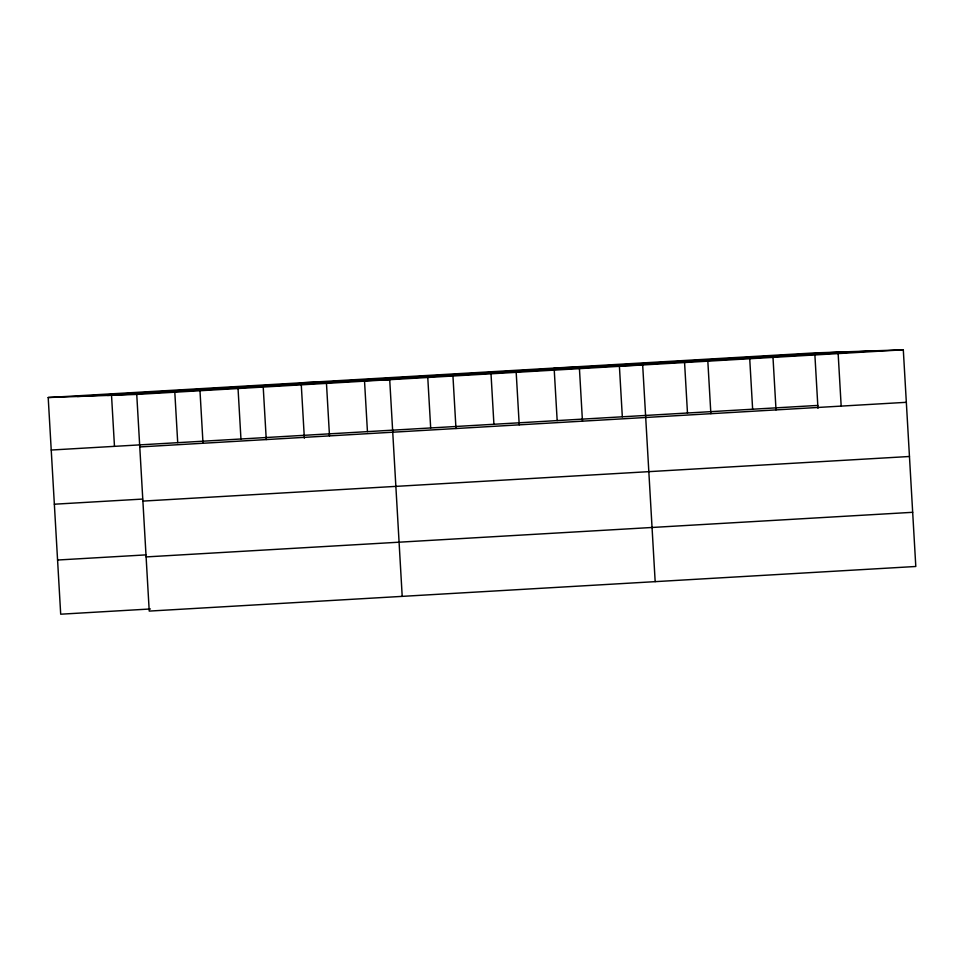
<?xml version="1.0" encoding="UTF-8"?>
<svg xmlns="http://www.w3.org/2000/svg" width="964" height="964" viewBox="0 0 964 964"><rect width="100%" height="100%" fill="white"/><g stroke="black" fill="none" stroke-linecap="round" stroke-linejoin="round"><path stroke-width="1.45" d="M48.2 397.517L814.773 352.908L903.304 349.799L915.8 566.483L149.227 611.092L136.743 394.421L48.2 397.517L60.696 614.201L150.408 608.971M77.421 396.493L843.982 351.884M107.522 395.445L874.083 350.824M136.743 394.421L903.304 349.799M51.225 450.031L817.797 405.422M139.768 446.935L906.329 402.313M54.346 504.208L142.6 499.075M142.889 501.099L909.462 456.49M57.575 560.024L145.817 554.89M146.106 556.915L912.679 512.306M554.131 368.079L642.675 364.97L655.171 581.641M301.166 382.804L389.709 379.696L402.205 596.367M838.15 353.595L841.174 406.109M814.857 354.403L817.966 408.35M772.995 357.391L776.02 409.893M749.691 358.198L752.631 409.206M707.829 361.175L710.866 413.689M684.536 361.994L687.477 413.002M619.382 365.79L622.322 416.797M579.436 368.658L582.461 421.16M554.216 369.574L557.168 420.593M516.186 372.333L519.222 424.847M490.893 371.755L493.917 424.268M452.947 376.008L455.972 428.522M427.739 376.936L430.679 427.944M364.5 380.623L367.441 431.631M326.471 383.371L329.495 435.885M301.25 384.299L304.359 438.234M263.22 387.058L266.257 439.572M238.012 387.986L240.952 438.994M199.982 390.733L203.006 443.247M174.773 391.661L177.713 442.669M111.438 393.842L114.475 446.356"/></g></svg>
